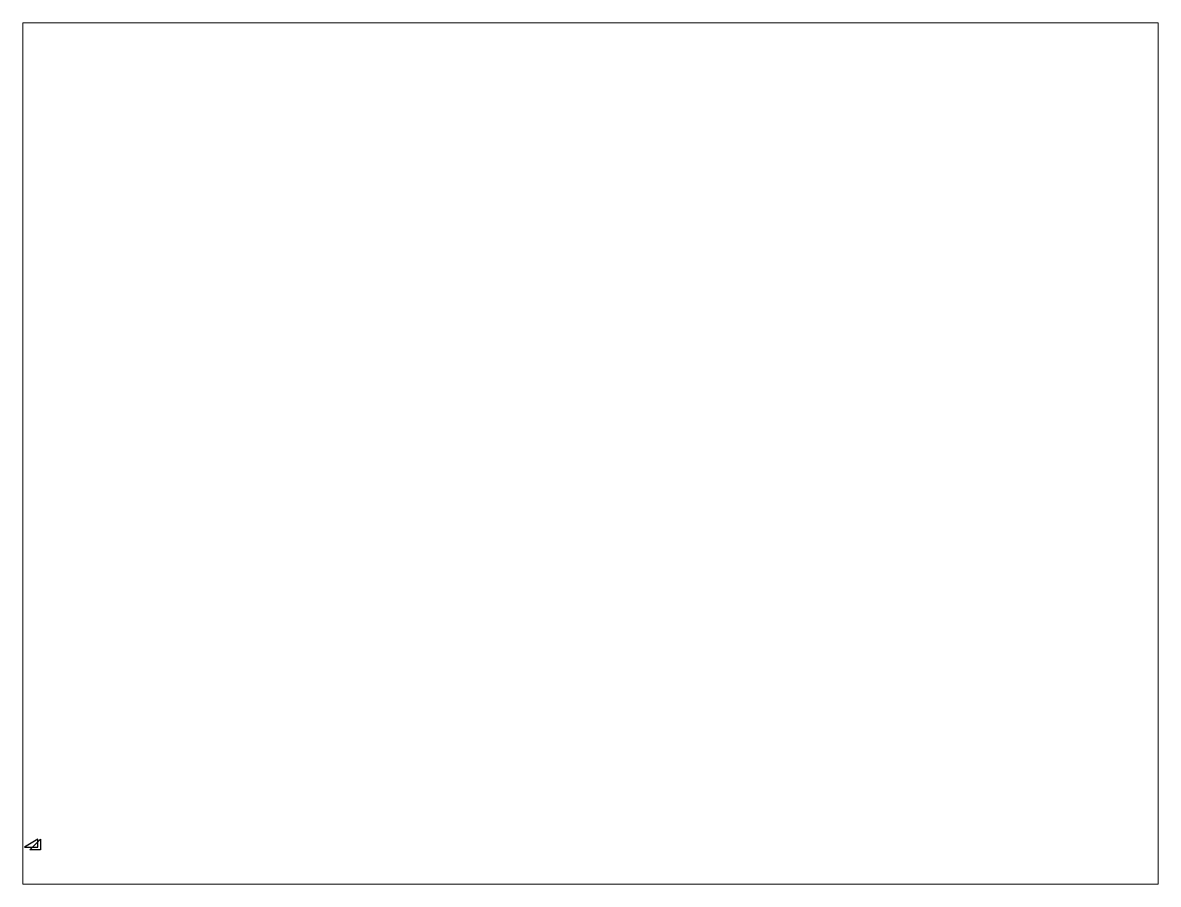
# Paper-space layout 'Layout1' of a CAD drawing. Header units: metres. Extents: x 26 to 231, y 20 to 176.
# The model-space entities are those that its viewports show. They can reach past a viewport. Long polylines and large blocks are cut down to what shows.
import ezdxf

# ---------------------------------------------------------------- set-up
doc = ezdxf.new("R2010")
doc.units = ezdxf.units.M

msp = doc.modelspace()

# ---------------------------------------------------------------- linework, layer by layer
for p, q in [((3, 4), (-2, 1)), ((-2, 1), (3, 1)), ((0, 0), (4, 4)), ((4, 0), (0, 0)), ((3, 1), (3, 4)), ((4, 4), (4, 0))]:
    msp.add_line(p, q)

psp = doc.layouts.get("Layout1")

# ---------------------------------------------------------------- viewports
at = {"layer": '0'}
psp.add_viewport(center=(128.5, 97.5), size=(205.6, 156), view_center_point=(210, 148.5), view_height=322.7195, dxfattribs=at)

doc.saveas('drawing.dxf')
